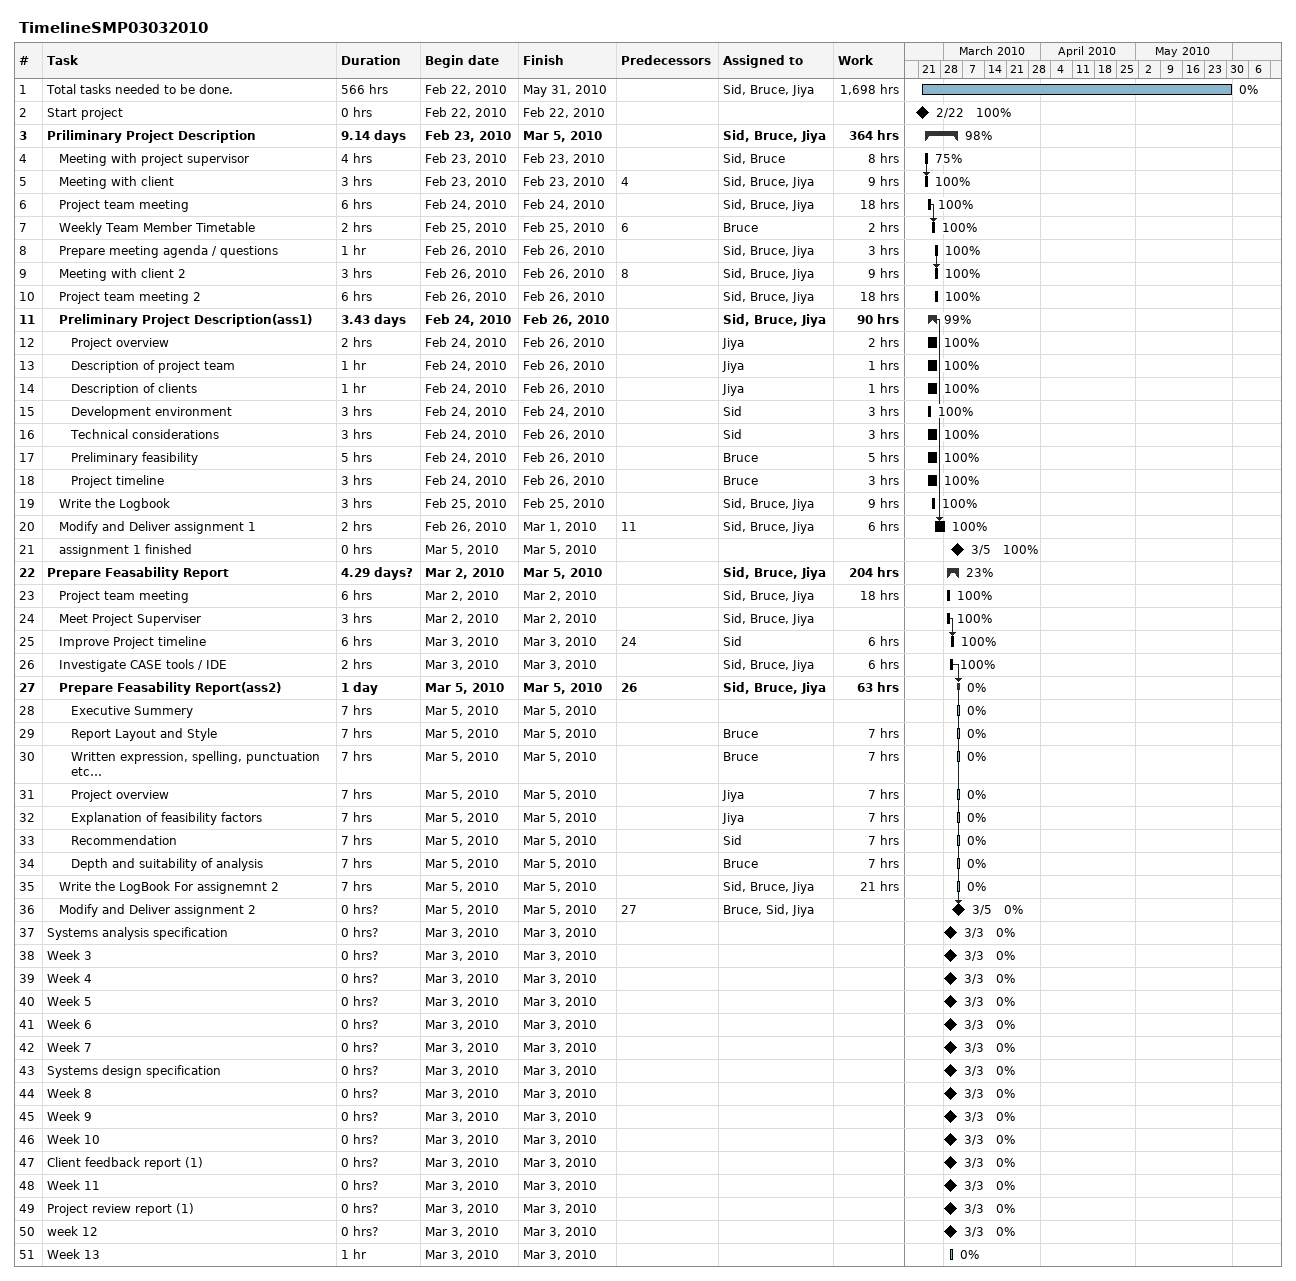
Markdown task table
TimelineSMP03032010

| ID | Level | Task | Duration | Start | Finish | Predecessors | Resources | % complete | Work (h) |
|---|---|---|---|---|---|---|---|---|---|
| 1 | 1 | Total tasks needed to be done. | 566h | 2010-02-22 | 2010-05-31 |  | Sid, Bruce, Jiya | 0 | 1698 |
| 2 | 1 | Start project | 0h | 2010-02-22 | 2010-02-22 |  |  | 100 |  |
| 3 | 1 | **Priliminary Project Description** | 9.14d | 2010-02-23 | 2010-03-05 |  | Sid, Bruce, Jiya | 98 | 364 |
| 4 | 2 | Meeting with project supervisor | 4h | 2010-02-23 | 2010-02-23 |  | Sid, Bruce | 75 | 8 |
| 5 | 2 | Meeting with client | 3h | 2010-02-23 | 2010-02-23 | 4 | Sid, Bruce, Jiya | 100 | 9 |
| 6 | 2 | Project team meeting | 6h | 2010-02-24 | 2010-02-24 |  | Sid, Bruce, Jiya | 100 | 18 |
| 7 | 2 | Weekly Team Member Timetable | 2h | 2010-02-25 | 2010-02-25 | 6 | Bruce | 100 | 2 |
| 8 | 2 | Prepare meeting agenda / questions | 1h | 2010-02-26 | 2010-02-26 |  | Sid, Bruce, Jiya | 100 | 3 |
| 9 | 2 | Meeting with client 2 | 3h | 2010-02-26 | 2010-02-26 | 8 | Sid, Bruce, Jiya | 100 | 9 |
| 10 | 2 | Project team meeting 2 | 6h | 2010-02-26 | 2010-02-26 |  | Sid, Bruce, Jiya | 100 | 18 |
| 11 | 2 | **Preliminary Project Description(ass1)** | 3.43d | 2010-02-24 | 2010-02-26 |  | Sid, Bruce, Jiya | 99 | 90 |
| 12 | 3 | Project overview | 2h | 2010-02-24 | 2010-02-26 |  | Jiya | 100 | 2 |
| 13 | 3 | Description of project team | 1h | 2010-02-24 | 2010-02-26 |  | Jiya | 100 | 1 |
| 14 | 3 | Description of clients | 1h | 2010-02-24 | 2010-02-26 |  | Jiya | 100 | 1 |
| 15 | 3 | Development environment | 3h | 2010-02-24 | 2010-02-24 |  | Sid | 100 | 3 |
| 16 | 3 | Technical considerations | 3h | 2010-02-24 | 2010-02-26 |  | Sid | 100 | 3 |
| 17 | 3 | Preliminary feasibility | 5h | 2010-02-24 | 2010-02-26 |  | Bruce | 100 | 5 |
| 18 | 3 | Project timeline | 3h | 2010-02-24 | 2010-02-26 |  | Bruce | 100 | 3 |
| 19 | 2 | Write the Logbook | 3h | 2010-02-25 | 2010-02-25 |  | Sid, Bruce, Jiya | 100 | 9 |
| 20 | 2 | Modify and Deliver assignment 1 | 2h | 2010-02-26 | 2010-03-01 | 11 | Sid, Bruce, Jiya | 100 | 6 |
| 21 | 2 | assignment 1 finished | 0h | 2010-03-05 | 2010-03-05 |  |  | 100 |  |
| 22 | 1 | **Prepare Feasability Report** | 4.29d? | 2010-03-02 | 2010-03-05 |  | Sid, Bruce, Jiya | 23 | 204 |
| 23 | 2 | Project team meeting | 6h | 2010-03-02 | 2010-03-02 |  | Sid, Bruce, Jiya | 100 | 18 |
| 24 | 2 | Meet Project Superviser | 3h | 2010-03-02 | 2010-03-02 |  | Sid, Bruce, Jiya | 100 |  |
| 25 | 2 | Improve Project timeline | 6h | 2010-03-03 | 2010-03-03 | 24 | Sid | 100 | 6 |
| 26 | 2 | Investigate CASE tools / IDE | 2h | 2010-03-03 | 2010-03-03 |  | Sid, Bruce, Jiya | 100 | 6 |
| 27 | 2 | **Prepare Feasability Report(ass2)** | 1d | 2010-03-05 | 2010-03-05 | 26 | Sid, Bruce, Jiya | 0 | 63 |
| 28 | 3 | Executive Summery | 7h | 2010-03-05 | 2010-03-05 |  |  | 0 |  |
| 29 | 3 | Report Layout and Style | 7h | 2010-03-05 | 2010-03-05 |  | Bruce | 0 | 7 |
| 30 | 3 | Written expression, spelling, punctuation etc… | 7h | 2010-03-05 | 2010-03-05 |  | Bruce | 0 | 7 |
| 31 | 3 | Project overview | 7h | 2010-03-05 | 2010-03-05 |  | Jiya | 0 | 7 |
| 32 | 3 | Explanation of feasibility factors | 7h | 2010-03-05 | 2010-03-05 |  | Jiya | 0 | 7 |
| 33 | 3 | Recommendation | 7h | 2010-03-05 | 2010-03-05 |  | Sid | 0 | 7 |
| 34 | 3 | Depth and suitability of analysis | 7h | 2010-03-05 | 2010-03-05 |  | Bruce | 0 | 7 |
| 35 | 2 | Write the LogBook For assignemnt 2 | 7h | 2010-03-05 | 2010-03-05 |  | Sid, Bruce, Jiya | 0 | 21 |
| 36 | 2 | Modify and Deliver assignment 2 | 0h? | 2010-03-05 | 2010-03-05 | 27 | Bruce, Sid, Jiya | 0 |  |
| 37 | 1 | Systems analysis specification | 0h? | 2010-03-03 | 2010-03-03 |  |  | 0 |  |
| 38 | 1 | Week 3 | 0h? | 2010-03-03 | 2010-03-03 |  |  | 0 |  |
| 39 | 1 | Week 4 | 0h? | 2010-03-03 | 2010-03-03 |  |  | 0 |  |
| 40 | 1 | Week 5 | 0h? | 2010-03-03 | 2010-03-03 |  |  | 0 |  |
| 41 | 1 | Week 6 | 0h? | 2010-03-03 | 2010-03-03 |  |  | 0 |  |
| 42 | 1 | Week 7 | 0h? | 2010-03-03 | 2010-03-03 |  |  | 0 |  |
| 43 | 1 | Systems design specification | 0h? | 2010-03-03 | 2010-03-03 |  |  | 0 |  |
| 44 | 1 | Week 8 | 0h? | 2010-03-03 | 2010-03-03 |  |  | 0 |  |
| 45 | 1 | Week 9 | 0h? | 2010-03-03 | 2010-03-03 |  |  | 0 |  |
| 46 | 1 | Week 10 | 0h? | 2010-03-03 | 2010-03-03 |  |  | 0 |  |
| 47 | 1 | Client feedback report (1) | 0h? | 2010-03-03 | 2010-03-03 |  |  | 0 |  |
| 48 | 1 | Week 11 | 0h? | 2010-03-03 | 2010-03-03 |  |  | 0 |  |
| 49 | 1 | Project review report (1) | 0h? | 2010-03-03 | 2010-03-03 |  |  | 0 |  |
| 50 | 1 | week 12 | 0h? | 2010-03-03 | 2010-03-03 |  |  | 0 |  |
| 51 | 1 | Week 13 | 1h | 2010-03-03 | 2010-03-03 |  |  | 0 |  |
